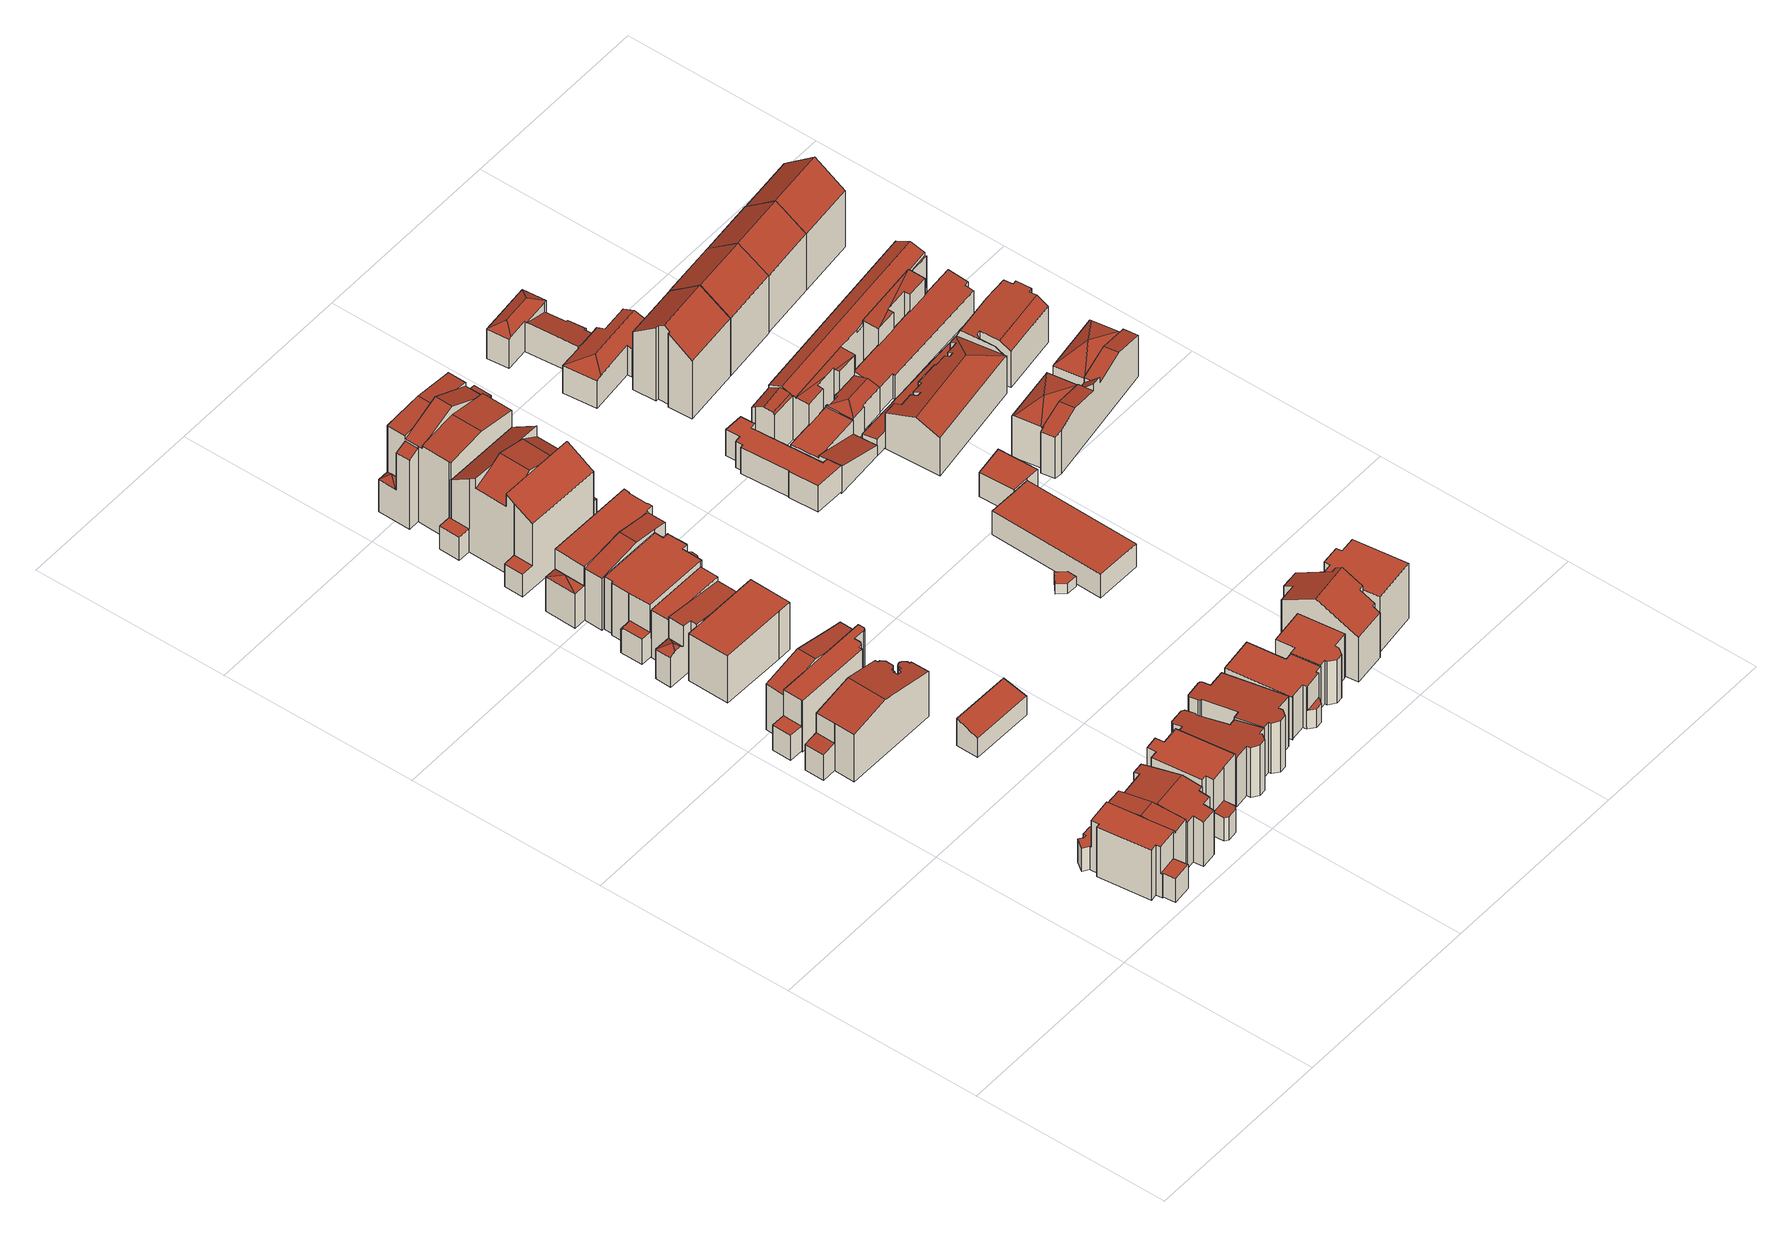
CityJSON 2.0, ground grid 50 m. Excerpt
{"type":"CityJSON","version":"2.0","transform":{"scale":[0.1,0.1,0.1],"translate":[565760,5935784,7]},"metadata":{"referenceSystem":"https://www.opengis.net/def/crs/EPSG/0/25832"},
"CityObjects":{
"building1":{"type":"Building","attributes":{"Gemeindeschluessel":"02000000","Geometrietyp2DReferenz":"3000","function":"31001_1100","roofType":"1000","measuredHeight":15.11,"storeysAboveGround":3},"geometry":[{"type":"MultiSurface","lod":"2","boundaries":[[[0,1,2,3,4,5,6,7,8,9,10]],[[11,12,13,14,15,16,17,18,19,20,21,22]],[[23,24,25,26,27,28]],[[11,29,30,31,32,33]],[[22,34,35,30,29]],[[36,10,9,37]],[[37,9,8,38]],[[38,8,7,39]],[[39,7,6,40]],[[40,6,5,41]],[[41,5,4,42]],[[42,4,3,43]],[[44,0,10,36]],[[45,16,15,46]],[[1,14,13,2]],[[33,12,11]],[[22,21,34]],[[27,20,19,28]],[[47,18,17,48]],[[48,17,16,45]],[[49,26,25,50]],[[50,25,24,51]],[[51,24,23,52]],[[53,32,31,54]],[[55,49,50,51,52,47,48,45,46,44,36,37,38,39,40,41,42,43,56,53,54,57]],[[11,22,29]],[[57,54,31,30,35]],[[47,52,23,28,19,18]],[[49,55,20,27,26]],[[55,57,35,34,21,20]],[[53,56,13,12,33,32]],[[44,46,15,14,1,0]],[[56,43,3,2,13]]],"semantics":{"surfaces":[{"type":"RoofSurface"},{"type":"WallSurface"},{"type":"GroundSurface"}],"values":[0,0,0,0,0,1,1,1,1,1,1,1,1,1,1,1,1,1,1,1,1,1,1,1,2,1,1,1,1,1,1,1,1]}}]},
"building2":{"type":"Building","attributes":{"Gemeindeschluessel":"02000000","Geometrietyp2DReferenz":"3000","function":"31001_1010","roofType":"3100","measuredHeight":15.19,"storeysAboveGround":3},"geometry":[{"type":"MultiSurface","lod":"2","boundaries":[[[58,59,60,61]],[[61,60,62,63]],[[64,65,66,67]],[[67,66,68,69]],[[69,68,70,71]],[[71,70,72,73]],[[73,72,74,75]],[[75,74,76,77]],[[78,79,80,81]],[[64,67,69,71,73,75,77,58,61,63,78,81,82]],[[83,59,58,77,76]],[[82,81,80,84,85]],[[65,64,82,85]],[[79,78,63,62]],[[83,76,74,72,70,68,66,65,85,84]],[[83,84,80,79,62,60,59]]],"semantics":{"surfaces":[{"type":"WallSurface"},{"type":"GroundSurface"},{"type":"RoofSurface"}],"values":[0,0,0,0,0,0,0,0,0,1,0,0,0,0,2,2]}}]},
"building3":{"type":"Building","attributes":{"Gemeindeschluessel":"02000000","Geometrietyp2DReferenz":"3000","function":"31001_1010","roofType":"3100","measuredHeight":16.23,"storeysAboveGround":3},"geometry":[{"type":"MultiSurface","lod":"2","boundaries":[[[86,87,88,89]],[[90,89,88,91]],[[86,92,93,87]],[[94,95,96,97]],[[97,96,98,99]],[[99,98,100,101]],[[101,100,102,103]],[[103,102,104,105]],[[105,104,106,107]],[[107,106,108,109]],[[109,108,110,111]],[[111,110,112,113]],[[113,112,114,115]],[[115,114,116,117]],[[118,119,120,121]],[[121,120,122,123]],[[123,122,124,125]],[[125,124,126,127]],[[127,126,128,129]],[[129,128,130,131]],[[131,130,132,133]],[[133,132,134,135]],[[135,134,136,137]],[[138,136,134,132,130,128,126,124,122,120,119,116,114,112,110,108,106,104,102,100,98,96,95,139,140]],[[141,138,140,142,143]],[[141,143,144,90,91,94,97,99,101,103,105,107,109,111,113,115,117,118,121,123,125,127,129,131,133,135,137]],[[94,91,88,87,93,139,95]],[[141,137,136,138]],[[118,117,116,119]],[[92,144,143,142]],[[90,144,92,86,89]],[[142,140,139,93,92]]],"semantics":{"surfaces":[{"type":"RoofSurface"},{"type":"WallSurface"},{"type":"GroundSurface"}],"values":[0,1,1,1,1,1,1,1,1,1,1,1,1,1,1,1,1,1,1,1,1,1,1,0,1,2,1,1,1,1,1,0]}}]},
"building4":{"type":"Building","attributes":{"Gemeindeschluessel":"02000000","Geometrietyp2DReferenz":"3000","function":"31001_1010","roofType":"3100","measuredHeight":15.87,"storeysAboveGround":3},"geometry":[{"type":"MultiSurface","lod":"2","boundaries":[[[145,146,147,148]],[[149,150,151,152,153]],[[154,148,147,155]],[[145,156,157,146]],[[150,158,151]],[[159,160,161,162]],[[162,161,163,164]],[[164,163,165,166]],[[166,165,167,168]],[[168,167,169,170]],[[170,169,156,171]],[[172,173,174,175]],[[175,174,176,177]],[[178,179,180,181]],[[172,175,177,159,162,164,166,168,170,171,154,155,182,183,178,181]],[[178,183,149,153,179]],[[172,181,180,184,185,173]],[[186,152,151]],[[160,159,177,176]],[[185,184,186]],[[183,182,158,150,149]],[[154,171,156,145,148]],[[182,155,147,146,157,158]],[[186,184,180,179,153,152]],[[185,186,151,158,157,156,169,167,165,163,161,160,176,174,173]]],"semantics":{"surfaces":[{"type":"RoofSurface"},{"type":"WallSurface"},{"type":"GroundSurface"}],"values":[0,0,1,1,1,1,1,1,1,1,1,1,1,1,2,1,1,1,1,1,1,1,1,0,0]}}]},
"building5":{"type":"Building","attributes":{"Gemeindeschluessel":"02000000","Geometrietyp2DReferenz":"3000","function":"31001_1120","roofType":"1000","measuredHeight":16.81,"storeysAboveGround":3},"geometry":[{"type":"MultiSurface","lod":"2","boundaries":[[[187,188,189,190,191,192]],[[193,194,195,196]],[[196,195,197,198]],[[191,199,200,192]],[[201,202,203,204]],[[204,203,194,193]],[[205,190,189,206]],[[206,189,188,207]],[[207,188,187,208]],[[209,210,211,212]],[[212,211,213,214]],[[214,213,215,216]],[[217,205,206,207,208,201,204,193,196,198,209,212,214,216]],[[201,208,187,192,200,202]],[[205,217,218,199,191,190]],[[218,217,216,215]],[[210,209,198,197]],[[210,197,195,194,203,202,200,199,218,215,213,211]]],"semantics":{"surfaces":[{"type":"RoofSurface"},{"type":"WallSurface"},{"type":"GroundSurface"}],"values":[0,1,1,1,1,1,1,1,1,1,1,1,2,1,1,1,1,0]}}]},
"building6":{"type":"Building","attributes":{"Gemeindeschluessel":"02000000","Geometrietyp2DReferenz":"3000","function":"31001_1120","roofType":"1000","measuredHeight":13.98,"storeysAboveGround":3},"geometry":[{"type":"MultiSurface","lod":"2","boundaries":[[[219,220,221,222,223]],[[224,225,226,227,228]],[[227,220,219,228]],[[224,223,222,225]],[[225,222,221,226]],[[226,221,220,227]],[[224,228,219,223]]],"semantics":{"surfaces":[{"type":"RoofSurface"},{"type":"GroundSurface"},{"type":"WallSurface"}],"values":[0,1,2,2,2,2,2]}}]},
"building7":{"type":"Building","attributes":{"Gemeindeschluessel":"02000000","Geometrietyp2DReferenz":"3000","function":"31001_1010","roofType":"1000","measuredHeight":14.99,"storeysAboveGround":3},"geometry":[{"type":"MultiSurface","lod":"2","boundaries":[[[229,230,231,232]],[[230,233,234,231]],[[235,230,229]],[[235,236,233,230]],[[237,238,239,240,241,242,243,244]],[[242,245,246,247,248]],[[249,250,251,252]],[[236,244,243,233]],[[248,243,242]],[[251,240,239,252]],[[253,238,237,254]],[[255,247,246,256]],[[241,245,242]],[[257,250,249,224]],[[254,237,244,236,235,229,232,258]],[[253,254,258,259,260,255,256,261,257,224]],[[260,259,234,233,243]],[[253,224,249,252,239,238]],[[257,261,240,251,250]],[[261,256,246,245,241,240]],[[255,260,243,248,247]],[[259,258,232,231,234]]],"semantics":{"surfaces":[{"type":"RoofSurface"},{"type":"WallSurface"},{"type":"GroundSurface"}],"values":[0,0,0,0,0,0,0,1,1,1,1,1,1,1,1,2,1,1,1,1,1,1]}}]},
"building8":{"type":"Building","attributes":{"Gemeindeschluessel":"02000000","Geometrietyp2DReferenz":"3000","function":"31001_1010","roofType":"2100","measuredHeight":7.96,"storeysAboveGround":2},"geometry":[{"type":"MultiSurface","lod":"2","boundaries":[[[262,263,264,265]],[[265,264,266,267]],[[267,266,268,269]],[[269,268,270,271]],[[263,262,271,270]],[[271,262,265,267,269]],[[263,270,268,266,264]]],"semantics":{"surfaces":[{"type":"WallSurface"},{"type":"GroundSurface"},{"type":"RoofSurface"}],"values":[0,0,0,0,0,1,2]}}]},
"building9":{"type":"Building","attributes":{"Gemeindeschluessel":"02000000","Geometrietyp2DReferenz":"3000","function":"31001_2010","roofType":"1000","measuredHeight":15.51,"storeysAboveGround":4},"geometry":[{"type":"MultiSurface","lod":"2","boundaries":[[[272,273,274,275]],[[276,277,278,279,280,281,282,283]],[[284,285,286,287]],[[287,274,273,284]],[[288,289,290,291]],[[291,290,292,293]],[[293,292,294,295]],[[282,296,297,283]],[[298,299,300,301]],[[301,300,302,303]],[[303,302,304,305]],[[305,304,306,307]],[[307,306,308,309]],[[310,281,280,311]],[[311,280,279,312]],[[312,279,278,313]],[[313,278,277,314]],[[314,277,276,315]],[[316,288,291,293,295,317,318,319,298,301,303,305,307,309,320,310,311,312,313,314,315]],[[294,292,290,289,321,297,296,308,306,304,302,300,299,322,323]],[[294,323,272,275,317,295]],[[316,315,276,283,297,321]],[[310,320,296,282,281]],[[308,296,320,309]],[[322,299,298,319]],[[319,318,286,285,322]],[[321,289,288,316]],[[323,322,285,284,273,272]],[[318,317,275,274,287,286]]],"semantics":{"surfaces":[{"type":"RoofSurface"},{"type":"WallSurface"},{"type":"GroundSurface"}],"values":[0,0,0,1,1,1,1,1,1,1,1,1,1,1,1,1,1,1,2,0,1,1,1,1,1,1,1,1,1]}}]},
"building10":{"type":"Building","attributes":{"Gemeindeschluessel":"02000000","Geometrietyp2DReferenz":"3000","function":"31001_1010","roofType":"1000","measuredHeight":14.98,"storeysAboveGround":3},"geometry":[{"type":"MultiSurface","lod":"2","boundaries":[[[324,325,326,327]],[[327,326,328,329]],[[330,331,332,333]],[[333,332,334,335]],[[335,334,336,337]],[[337,336,338,339]],[[339,338,340,341]],[[341,340,342,343]],[[343,342,344,345]],[[345,344,346,347]],[[347,346,348,349]],[[349,348,350,351]],[[351,350,352,353]],[[353,352,354,355]],[[355,354,356,357]],[[357,356,325,324]],[[358,359,360,361]],[[331,330,361,360]],[[359,358,329,328]],[[329,358,361,330,333,335,337,339,341,343,345,347,349,351,353,355,357,324,327]],[[359,328,326,325,356,354,352,350,348,346,344,342,340,338,336,334,332,331,360]]],"semantics":{"surfaces":[{"type":"WallSurface"},{"type":"GroundSurface"},{"type":"RoofSurface"}],"values":[0,0,0,0,0,0,0,0,0,0,0,0,0,0,0,0,0,0,0,1,2]}}]},
"building11":{"type":"Building","attributes":{"Gemeindeschluessel":"02000000","Geometrietyp2DReferenz":"3000","function":"31001_1120","roofType":"1000","measuredHeight":17.2,"storeysAboveGround":3},"geometry":[{"type":"MultiSurface","lod":"2","boundaries":[[[362,363,364,365]],[[363,366,364]],[[363,367,368,366]],[[362,367,363]],[[369,370,371,372,373]],[[374,375,376,377,378,379,380,381,382,383,384,385,386,371]],[[387,388,389,374,370,369]],[[362,384,383,367]],[[390,382,381,391]],[[391,381,380,392]],[[392,380,379,393]],[[393,379,378,394]],[[394,378,377,395]],[[395,377,376,396]],[[389,375,374]],[[371,386,372]],[[397,388,387,398]],[[397,398,399,400,401,402,390,391,392,393,394,395,396]],[[402,401,365,364,366,368]],[[401,400,385,384,362,365]],[[390,402,368,367,383,382]],[[399,398,387,369,373]],[[397,396,376,375,389,388]],[[374,371,370]],[[400,399,373,372,386,385]]],"semantics":{"surfaces":[{"type":"RoofSurface"},{"type":"WallSurface"},{"type":"GroundSurface"}],"values":[0,0,0,0,0,0,0,1,1,1,1,1,1,1,1,1,1,2,1,1,1,1,1,1,1]}}]},
"building12":{"type":"Building","attributes":{"Gemeindeschluessel":"02000000","Geometrietyp2DReferenz":"3000","function":"31001_1010","roofType":"2100","measuredHeight":24.37,"storeysAboveGround":4},"geometry":[{"type":"MultiSurface","lod":"2","boundaries":[[[403,404,405,406]],[[407,408,409,410]],[[411,412,413,414,415,416,417,418,419,420,421]],[[412,422,423,424,425,426]],[[427,428,429,430,431,432,433,434,435,424]],[[411,436,437,427,423,422]],[[438,439,437,436]],[[440,441,442,443]],[[444,445,446]],[[447,448,445]],[[444,449,447,445]],[[450,406,405,451]],[[452,410,409,453]],[[403,415,414,404]],[[426,413,412]],[[442,419,418,443]],[[454,417,416,455]],[[407,434,433,408]],[[456,433,432,457]],[[457,432,431,458]],[[458,431,430,459]],[[424,435,425]],[[460,441,440,461]],[[462,449,444,463]],[[464,465,460,461,454,455,450,451,466,467,452,453,456,457,458,459,462,463]],[[467,466,414,413,426,425,435,434]],[[465,464,429,428,439,438,421,420]],[[462,459,430,448,447,449]],[[464,463,444,446,429]],[[428,427,437,439]],[[430,429,446,445,448]],[[412,411,422]],[[427,424,423]],[[454,461,440,443,418,417]],[[460,465,420,419,442,441]],[[411,421,438,436]],[[452,467,434,407,410]],[[456,453,409,408,433]],[[450,455,416,415,403,406]],[[466,451,405,404,414]]],"semantics":{"surfaces":[{"type":"RoofSurface"},{"type":"WallSurface"},{"type":"GroundSurface"}],"values":[0,0,0,0,0,0,0,0,0,0,0,1,1,1,1,1,1,1,1,1,1,1,1,1,2,1,1,1,1,1,1,1,1,1,1,1,1,1,1,1]}}]},
"building13":{"type":"Building","attributes":{"Gemeindeschluessel":"02000000","Geometrietyp2DReferenz":"3000","function":"31001_1010","roofType":"1000","measuredHeight":15.03,"storeysAboveGround":3},"geometry":[{"type":"MultiSurface","lod":"2","boundaries":[[[468,469,470,471]],[[471,470,472,473]],[[473,472,474,475]],[[475,474,476,477]],[[477,476,478,479]],[[479,478,480,481]],[[481,480,482,483]],[[483,482,484,485]],[[485,484,486,487]],[[487,486,488,489]],[[489,488,490,491]],[[491,490,492,493]],[[493,492,494,495]],[[495,494,496,497]],[[497,496,498,499]],[[499,498,500,501]],[[501,500,502,503]],[[504,505,506,507]],[[507,506,508,509]],[[509,508,510,511]],[[469,468,511,510]],[[505,504,503,502]],[[503,504,507,509,511,468,471,473,475,477,479,481,483,485,487,489,491,493,495,497,499,501]],[[505,502,500,498,496,494,492,490,488,486,484,482,480,478,476,474,472,470,469,510,508,506]]],"semantics":{"surfaces":[{"type":"WallSurface"},{"type":"GroundSurface"},{"type":"RoofSurface"}],"values":[0,0,0,0,0,0,0,0,0,0,0,0,0,0,0,0,0,0,0,0,0,0,1,2]}}]},
"building14":{"type":"Building","attributes":{"Gemeindeschluessel":"02000000","Geometrietyp2DReferenz":"3000","function":"31001_1010","roofType":"3100","measuredHeight":27.04,"storeysAboveGround":4},"geometry":[{"type":"MultiSurface","lod":"2","boundaries":[[[512,513,514,515]],[[516,517,518,519]],[[517,520,518]],[[517,521,520]],[[516,521,517]],[[522,523,524,525,526,527]],[[528,524,529,530,531,532,533]],[[534,535,531,536,537]],[[538,539,540,523,522]],[[540,541,542,543,544,545,530,529]],[[537,536,545,546,547,548]],[[549,550,551,552,553]],[[554,550,549]],[[554,555,551,550]],[[519,514,513,516]],[[556,527,526,557]],[[528,525,524]],[[531,535,532]],[[540,539,541]],[[552,543,542,553]],[[558,548,547,559]],[[544,546,545]],[[560,555,554,561]],[[561,554,549,553,542,562]],[[563,520,521,534,537,548,558]],[[564,556,557,565,566,563,558,559,567,560,561,562]],[[563,566,515,514,519,518,520]],[[560,567,543,552,551,555]],[[567,559,547,546,544,543]],[[564,562,542,541,539,538]],[[523,540,529,524]],[[530,545,536,531]],[[513,512,533,532,535,534,521,516]],[[556,564,538,522,527]],[[565,557,526,525,528,533]],[[566,565,533,512,515]]],"semantics":{"surfaces":[{"type":"RoofSurface"},{"type":"WallSurface"},{"type":"GroundSurface"}],"values":[0,0,0,0,0,0,0,0,0,0,0,0,0,0,1,1,1,1,1,1,1,1,1,1,1,2,1,1,1,1,1,1,1,1,1,1]}}]},
"building15":{"type":"Building","attributes":{"Gemeindeschluessel":"02000000","Geometrietyp2DReferenz":"3000","function":"31001_1010","roofType":"1000","measuredHeight":12.51,"storeysAboveGround":3},"geometry":[{"type":"MultiSurface","lod":"2","boundaries":[[[568,569,570,571]],[[572,573,574,575]],[[575,574,576,577]],[[577,576,578,579]],[[580,581,582,583]],[[570,582,584,571]],[[585,586,587,588]],[[589,590,591,592]],[[593,569,568,594]],[[591,590,587,586,584,582,581,595,578,576,574,573]],[[580,583,593,594,585,588,589,592,572,575,577,579,596]],[[572,592,591,573]],[[589,588,587,590]],[[585,594,568,571,584,586]],[[593,583,582,570,569]],[[580,596,595,581]],[[596,579,578,595]]],"semantics":{"surfaces":[{"type":"RoofSurface"},{"type":"WallSurface"},{"type":"GroundSurface"}],"values":[0,1,1,1,1,1,1,1,1,0,2,1,1,1,1,1,1]}}]},
"building16":{"type":"Building","attributes":{"Gemeindeschluessel":"02000000","Geometrietyp2DReferenz":"3000","function":"31001_1010","roofType":"1000","measuredHeight":12.78,"storeysAboveGround":3},"geometry":[{"type":"MultiSurface","lod":"2","boundaries":[[[597,598,599,600,601,602,603,604,605,606,607,608,609]],[[610,611,612,613,614,615,616,617,618,619,620,621,622]],[[610,609,608,611]],[[611,608,607,612]],[[612,607,606,613]],[[613,606,605,614]],[[614,605,604,615]],[[615,604,603,616]],[[616,603,602,617]],[[617,602,601,618]],[[618,601,600,619]],[[619,600,599,620]],[[620,599,598,621]],[[621,598,597,622]],[[622,597,609,610]]],"semantics":{"surfaces":[{"type":"RoofSurface"},{"type":"GroundSurface"},{"type":"WallSurface"}],"values":[0,1,2,2,2,2,2,2,2,2,2,2,2,2,2]}}]},
"building17":{"type":"Building","attributes":{"Gemeindeschluessel":"02000000","Geometrietyp2DReferenz":"3000","function":"31001_1010","roofType":"1000","measuredHeight":3,"storeysAboveGround":1},"geometry":[{"type":"MultiSurface","lod":"2","boundaries":[[[623,624,625,626,627]],[[628,629,630,631,632]],[[632,631,624,623]],[[631,630,625,624]],[[630,629,626,625]],[[629,628,627,626]],[[628,632,623,627]]],"semantics":{"surfaces":[{"type":"GroundSurface"},{"type":"RoofSurface"},{"type":"WallSurface"}],"values":[0,1,2,2,2,2,2]}}]},
"building18":{"type":"Building","attributes":{"Gemeindeschluessel":"02000000","Geometrietyp2DReferenz":"3000","function":"31001_1010","roofType":"3100","measuredHeight":19.04,"storeysAboveGround":3},"geometry":[{"type":"MultiSurface","lod":"2","boundaries":[[[633,634,635,636,637,638,639,640]],[[641,642,643,644,645,646,634,633]],[[647,640,639,648]],[[648,639,638,649]],[[649,638,637,650]],[[650,637,636,651]],[[651,636,635,652]],[[653,646,645,654]],[[654,645,644,655]],[[655,644,643,656]],[[656,643,642,657]],[[657,642,641,658]],[[658,641,633,640,647]],[[652,635,634,646,653]],[[652,653,654,655,656,657,658,647,648,649,650,651]]],"semantics":{"surfaces":[{"type":"RoofSurface"},{"type":"WallSurface"},{"type":"GroundSurface"}],"values":[0,0,1,1,1,1,1,1,1,1,1,1,1,1,2]}}]},
"building19":{"type":"Building","attributes":{"Gemeindeschluessel":"02000000","Geometrietyp2DReferenz":"3000","function":"31001_1010","roofType":"1000","measuredHeight":7.71,"storeysAboveGround":2},"geometry":[{"type":"MultiSurface","lod":"2","boundaries":[[[659,660,661,662]],[[662,661,663,664]],[[664,663,665,666]],[[667,668,669,670]],[[670,669,671,672]],[[672,671,673,674]],[[674,673,675,676]],[[676,675,677,678]],[[678,677,679,680]],[[680,679,681,682]],[[682,681,683,684]],[[684,683,685,686]],[[687,688,668,667]],[[686,685,660,659]],[[688,687,666,665]],[[666,687,667,670,672,674,676,678,680,682,684,686,659,662,664]],[[688,665,663,661,660,685,683,681,679,677,675,673,671,669,668]]],"semantics":{"surfaces":[{"type":"WallSurface"},{"type":"GroundSurface"},{"type":"RoofSurface"}],"values":[0,0,0,0,0,0,0,0,0,0,0,0,0,0,0,1,2]}}]},
"building20":{"type":"Building","attributes":{"Gemeindeschluessel":"02000000","Geometrietyp2DReferenz":"3000","function":"31001_2010","roofType":"1000","measuredHeight":6.91,"storeysAboveGround":2},"geometry":[{"type":"MultiSurface","lod":"2","boundaries":[[[689,690,691,692,693]],[[694,695,696,697,698]],[[694,693,692,695]],[[695,692,691,696]],[[696,691,690,697]],[[697,690,689,698]],[[698,689,693,694]]],"semantics":{"surfaces":[{"type":"RoofSurface"},{"type":"GroundSurface"},{"type":"WallSurface"}],"values":[0,1,2,2,2,2,2]}}]},
"building21":{"type":"Building","attributes":{"Gemeindeschluessel":"02000000","Geometrietyp2DReferenz":"3000","function":"31001_1010","roofType":"1000","measuredHeight":16.32,"storeysAboveGround":5},"geometry":[{"type":"MultiSurface","lod":"2","boundaries":[[[699,700,701,702,703,704,705,706]],[[707,708,709,710,711,712,713,714]],[[709,704,703,710]],[[710,703,702,711]],[[711,702,701,712]],[[712,701,700,713]],[[713,700,699,714]],[[707,706,705,708]],[[708,705,704,709]],[[707,714,699,706]]],"semantics":{"surfaces":[{"type":"RoofSurface"},{"type":"GroundSurface"},{"type":"WallSurface"}],"values":[0,1,2,2,2,2,2,2,2,2]}}]},
"building22":{"type":"Building","attributes":{"Gemeindeschluessel":"02000000","Geometrietyp2DReferenz":"3000","function":"31001_1010","roofType":"1000","measuredHeight":7.13,"storeysAboveGround":2},"geometry":[{"type":"MultiSurface","lod":"2","boundaries":[[[715,716,717,718]],[[719,720,716,715]],[[721,722,723,724]],[[724,723,720,719]],[[722,721,718,717]],[[718,721,724,719,715]],[[722,717,716,720,723]]],"semantics":{"surfaces":[{"type":"WallSurface"},{"type":"GroundSurface"},{"type":"RoofSurface"}],"values":[0,0,0,0,0,1,2]}}]},
"building23":{"type":"Building","attributes":{"Gemeindeschluessel":"02000000","Geometrietyp2DReferenz":"3000","function":"31001_1010","roofType":"1000","measuredHeight":8.74,"storeysAboveGround":2},"geometry":[{"type":"MultiSurface","lod":"2","boundaries":[[[725,726,727,728,729]],[[730,731,732,733,734,735,736]],[[735,737,736]],[[738,739,740,741,732,731]],[[732,741,742,743,744,745,733]],[[746,728,727]],[[726,747,727]],[[728,730,736,729]],[[748,740,739,749]],[[749,739,738,750]],[[751,745,744,752]],[[752,744,743,753]],[[753,743,742,754]],[[755,725,729,736,737,756]],[[757,758,759,755,756,760,751,752,753,754,748,749,750]],[[757,750,738,731,730,728]],[[761,758,757,728,746]],[[747,726,725,755,759,762]],[[748,754,742,741,740]],[[751,760,734,733,745]],[[760,756,737,735,734]],[[762,759,758,761]],[[762,761,746,727,747]]],"semantics":{"surfaces":[{"type":"RoofSurface"},{"type":"WallSurface"},{"type":"GroundSurface"}],"values":[0,0,0,0,0,1,1,1,1,1,1,1,1,1,2,1,1,1,1,1,1,1,0]}}]},
"building24":{"type":"Building","attributes":{"Gemeindeschluessel":"02000000","Geometrietyp2DReferenz":"3000","function":"31001_2010","roofType":"3100","measuredHeight":10.35,"storeysAboveGround":2},"geometry":[{"type":"MultiSurface","lod":"2","boundaries":[[[763,764,765,766]],[[767,768,769,770]],[[771,772,773,774,775,776,777,778,779,780]],[[781,782,783]],[[784,763,766,785]],[[786,767,770,787]],[[788,781,789,790]],[[778,791,779]],[[792,780,779]],[[793,777,776,794]],[[794,776,775,795]],[[795,775,774,796]],[[772,771,797]],[[772,798,773]],[[799,800,801,802]],[[803,804,805,806]],[[806,805,807,808]],[[799,802,786,787,809,810,784,785,811,788,790,793,794,795,796,812,813,803,806,808]],[[814,815,816,798,772,797,817,770,769]],[[801,800,807,805,804,814,769,768]],[[782,811,785,766]],[[764,763,784,810,818]],[[801,768,767,786,802]],[[810,809,817,797,771,780,792,818]],[[803,813,815,814,804]],[[807,800,799,808]],[[816,815,813,812]],[[812,796,774,773,798,816]],[[793,790,789,791,778,777]],[[788,811,782,781]],[[770,817,809,787]],[[765,764,818,792,779,791,789,781,783]],[[765,783,782,766]]],"semantics":{"surfaces":[{"type":"RoofSurface"},{"type":"WallSurface"},{"type":"GroundSurface"}],"values":[0,0,0,0,1,1,1,1,1,1,1,1,1,1,1,1,1,2,0,0,1,1,1,1,1,1,1,1,1,1,1,0,0]}}]},
"building25":{"type":"Building","attributes":{"Gemeindeschluessel":"02000000","Geometrietyp2DReferenz":"3000","function":"31001_1010","roofType":"3100","measuredHeight":22.8,"storeysAboveGround":4},"geometry":[{"type":"MultiSurface","lod":"2","boundaries":[[[819,820,821,822,823,824]],[[825,824,823,826]],[[827,820,819,828]],[[828,819,824,825]],[[829,830,831,832]],[[833,834,830,829]],[[833,829,832,827,828,825,826,835]],[[836,835,826,823,822]],[[834,833,835,836]],[[827,832,831,821,820]],[[834,836,822,821,831,830]]],"semantics":{"surfaces":[{"type":"RoofSurface"},{"type":"WallSurface"},{"type":"GroundSurface"}],"values":[0,1,1,1,1,1,2,1,1,1,0]}}]},
"building26":{"type":"Building","attributes":{"Gemeindeschluessel":"02000000","Geometrietyp2DReferenz":"3000","function":"31001_1120","roofType":"3100","measuredHeight":22.73,"storeysAboveGround":4},"geometry":[{"type":"MultiSurface","lod":"2","boundaries":[[[837,838,839,840]],[[841,842,838,837]],[[826,840,839,843]],[[844,842,841,835]],[[835,841,837,840,826]],[[843,839,838,842,844]],[[843,844,835,826]]],"semantics":{"surfaces":[{"type":"RoofSurface"},{"type":"WallSurface"},{"type":"GroundSurface"}],"values":[0,0,1,1,1,1,2]}}]},
"building27":{"type":"Building","attributes":{"Gemeindeschluessel":"02000000","Geometrietyp2DReferenz":"3000","function":"31001_1100","roofType":"3100","measuredHeight":14.26,"storeysAboveGround":3},"geometry":[{"type":"MultiSurface","lod":"2","boundaries":[[[845,846,847,848,849]],[[847,846,850,851,852]],[[853,854,855,851,850]],[[856,857,858,859,860,861,862,863]],[[864,865,866,857,856]],[[867,868,860,859]],[[869,870,871,872,873,874,875,876,877]],[[878,873,872]],[[879,880,881,882,883,876,875]],[[884,885,886]],[[887,888,889,890]],[[891,845,849,892]],[[854,893,855]],[[894,863,862,895]],[[896,866,865,897]],[[897,865,864,898]],[[899,868,867,900]],[[885,901,902,886]],[[901,877,876,903]],[[904,871,870,905]],[[884,869,877,901,885]],[[890,903,876,883,887]],[[906,882,881,907]],[[907,881,880,908]],[[908,880,879,909]],[[889,910,903,890]],[[911,912,913,914]],[[855,893,915,894,895,916,902,901,903,910,912,911,852]],[[905,870,869,884,886,902,916,917]],[[892,849,848,914,913,918]],[[906,907,908,909,919,920,904,905,917,921,899,900,922,896,897,898,923,924,891,892,918,925]],[[891,924,853,850,846,845]],[[911,914,848,847,852]],[[923,898,864,856,863,894,915]],[[925,918,913,912,910,889,888]],[[906,925,888,887,883,882]],[[904,920,878,872,871]],[[920,919,874,873,878]],[[919,909,879,875,874]],[[896,922,858,857,866]],[[922,900,867,859,858]],[[899,921,861,860,868]],[[921,917,916,895,862,861]],[[924,923,915,893,854,853]],[[855,852,851]]],"semantics":{"surfaces":[{"type":"RoofSurface"},{"type":"WallSurface"},{"type":"GroundSurface"}],"values":[0,0,0,0,0,0,0,0,0,0,0,1,1,1,1,1,1,1,1,1,1,1,1,1,1,1,0,0,1,1,2,1,1,1,1,1,1,1,1,1,1,1,1,1,1]}}]},
"building28":{"type":"Building","attributes":{"Gemeindeschluessel":"02000000","Geometrietyp2DReferenz":"3000","function":"51009_1610","roofType":"1000","measuredHeight":4.9},"geometry":[{"type":"MultiSurface","lod":"2","boundaries":[[[758,926,927,928]],[[758,929,930,926]],[[929,931,932,930]],[[927,932,931,928]],[[758,928,931,929]],[[926,930,932,927]]],"semantics":{"surfaces":[{"type":"WallSurface"},{"type":"GroundSurface"},{"type":"RoofSurface"}],"values":[0,0,0,0,1,2]}}]},
"building29":{"type":"Building","attributes":{"Gemeindeschluessel":"02000000","Geometrietyp2DReferenz":"3000","function":"31001_1010","roofType":"3100","measuredHeight":13.89,"storeysAboveGround":3},"geometry":[{"type":"MultiSurface","lod":"2","boundaries":[[[933,934,935,936,937,938]],[[939,940,941]],[[942,943,944,945,946,947,948,949,950,951,952,940,939]],[[938,953,942]],[[954,955,947,946]],[[956,957,958,959]],[[959,958,960,961]],[[961,960,962,963]],[[963,962,964,965]],[[966,967,968,969]],[[969,968,970,971]],[[971,970,972,973]],[[974,975,976,977]],[[977,976,978,979]],[[979,978,980,981]],[[981,980,982,983]],[[983,982,984,985]],[[938,937,953]],[[986,952,951,987]],[[987,951,950,988]],[[988,950,949,989]],[[989,949,948,990]],[[991,945,944,992]],[[992,944,943,993]],[[994,955,954,995]],[[996,997,998,999]],[[985,984,934,933,941,940,952,986]],[[1000,953,937,936,1001,1002]],[[994,995,991,992,993,1000,1002,996,999,956,959,961,963,965,966,969,971,973,974,977,979,981,983,985,986,987,988,989,990]],[[1003,935,934,984,982,980,978,976,975,972,970,968,967,964,962,960,958,957,998,997]],[[935,1003,1001,936]],[[1003,997,996,1002,1001]],[[933,938,942,939,941]],[[1000,993,943,942,953]],[[991,995,954,946,945]],[[994,990,948,947,955]],[[972,975,974,973]],[[964,967,966,965]],[[998,957,956,999]]],"semantics":{"surfaces":[{"type":"RoofSurface"},{"type":"WallSurface"},{"type":"GroundSurface"}],"values":[0,0,0,0,0,1,1,1,1,1,1,1,1,1,1,1,1,1,1,1,1,1,1,1,1,1,1,1,2,0,0,1,1,1,1,1,1,1,1]}}]},
"building30":{"type":"Building","attributes":{"Gemeindeschluessel":"02000000","Geometrietyp2DReferenz":"3000","function":"31001_1010","roofType":"3500","measuredHeight":14.24,"storeysAboveGround":3},"geometry":[{"type":"MultiSurface","lod":"2","boundaries":[[[1004,1005,1006,1007,1008,1009,1010]],[[1011,1012,1013,1014]],[[1015,1012,1011]],[[1016,1012,1015,1017]],[[1016,1018,1013,1012]],[[1006,1019,1020,1021,1022,1023,1007]],[[1020,1024,1025,1026,1027,1028]],[[1029,1030,1031,1032]],[[1030,1033,1034,1031]],[[1026,1035,1036,1037,1038,1039]],[[1040,1041,1030,1029,1042]],[[1041,1033,1030]],[[1036,1043,1044,1045,1037]],[[1046,1010,1009,1047]],[[1048,1005,1004,1049]],[[1049,1004,1010,1046]],[[1028,1021,1020]],[[1026,1025,1035]],[[1019,1024,1020]],[[1026,1039,1027]],[[1050,1045,1044,1051]],[[1051,1044,1043,1052]],[[1047,1009,1008,1017,1015,1011,1014,1053]],[[1054,1034,1033,1041,1040,1045,1050]],[[1052,1043,1036,1035,1025,1024,1019,1006,1005,1048]],[[1055,1056,1057,1058,1054,1050,1051,1052,1048,1049,1046,1047,1053]],[[1056,1055,1018,1016,1023,1022]],[[1057,1056,1022,1021,1028,1027,1039,1038]],[[1058,1057,1038,1042,1029,1032]],[[1040,1042,1038,1037,1045]],[[1054,1058,1032,1031,1034]],[[1055,1053,1014,1013,1018]],[[1016,1017,1008,1007,1023]]],"semantics":{"surfaces":[{"type":"RoofSurface"},{"type":"WallSurface"},{"type":"GroundSurface"}],"values":[0,0,0,0,0,0,0,0,0,0,0,0,0,1,1,1,1,1,1,1,1,1,1,1,1,2,1,1,1,1,1,1,1]}}]},
"building31":{"type":"Building","attributes":{"Gemeindeschluessel":"02000000","Geometrietyp2DReferenz":"3000","function":"31001_1130","roofType":"2100","measuredHeight":8.47,"storeysAboveGround":2},"geometry":[{"type":"MultiSurface","lod":"2","boundaries":[[[1059,1060,1061,1062,1063,1064,1065,1066,1067]],[[1068,1069,1070,1071,1072,1073,1074,1075,1076]],[[1075,1060,1059,1076]],[[1068,1067,1066,1069]],[[1069,1066,1065,1070]],[[1070,1065,1064,1071]],[[1071,1064,1063,1072]],[[1072,1063,1062,1073]],[[1073,1062,1061,1074]],[[1074,1061,1060,1075]],[[1068,1076,1059,1067]]],"semantics":{"surfaces":[{"type":"RoofSurface"},{"type":"GroundSurface"},{"type":"WallSurface"}],"values":[0,1,2,2,2,2,2,2,2,2,2]}}]},
"building32":{"type":"Building","attributes":{"Gemeindeschluessel":"02000000","Geometrietyp2DReferenz":"3000","function":"31001_1010","roofType":"3100","measuredHeight":22.58,"storeysAboveGround":4},"geometry":[{"type":"MultiSurface","lod":"2","boundaries":[[[1077,1078,1079,1080]],[[1081,1082,1078,1077]],[[1083,1080,1079,1084]],[[1085,1082,1081,1086]],[[1086,1081,1077,1080,1083]],[[1084,1079,1078,1082,1085]],[[1084,1085,1086,1083]]],"semantics":{"surfaces":[{"type":"RoofSurface"},{"type":"WallSurface"},{"type":"GroundSurface"}],"values":[0,0,1,1,1,1,2]}}]},
"building33":{"type":"Building","attributes":{"Gemeindeschluessel":"02000000","Geometrietyp2DReferenz":"3000","function":"31001_1010","roofType":"3100","measuredHeight":22.66,"storeysAboveGround":4},"geometry":[{"type":"MultiSurface","lod":"2","boundaries":[[[1087,1088,1089,1090]],[[1091,1092,1088,1087]],[[1084,1090,1089,1093]],[[1094,1092,1091,1085]],[[1085,1091,1087,1090,1084]],[[1093,1089,1088,1092,1094]],[[1093,1094,1085,1084]]],"semantics":{"surfaces":[{"type":"RoofSurface"},{"type":"WallSurface"},{"type":"GroundSurface"}],"values":[0,0,1,1,1,1,2]}}]}
},
"vertices":[
[151,211,94],[152,207,94],[214,215,94],[211,241,94],[198,240,94],[197,247,94],[172,244,94],[173,237,94],[165,236,94],[153,244,94],[137,220,94],[222,155,174],[215,215,174],[214,215,174],[152,207,174],[154,187,174],[144,186,174],[160,53,174],[178,56,174],[180,44,174],[230,50,174],[235,51,174],[227,111,174],[180,39,96],[182,40,96],[186,9,96],[235,15,96],[230,50,96],[180,44,96],[225,133,177],[271,138,177],[262,211,168],[261,220,167],[215,215,167],[235,51,167],[281,57,167],[137,220,26],[153,244,26],[165,236,26],[173,237,26],[172,244,26],[197,247,26],[198,240,26],[211,241,26],[151,211,26],[144,186,26],[154,187,26],[178,56,26],[160,53,26],[235,15,26],[186,9,26],[182,40,26],[180,39,26],[261,220,26],[262,211,26],[230,50,26],[214,215,26],[281,57,26],
[262,211,25],[262,211,160],[333,220,160],[333,220,25],[331,235,157],[331,235,25],[365,88,25],[365,88,167],[368,62,162],[368,62,25],[344,59,162],[344,59,25],[347,34,157],[347,34,25],[306,29,157],[306,29,25],[303,55,162],[303,55,25],[281,52,162],[281,52,25],[360,238,25],[360,238,157],[363,214,162],[363,214,25],[378,90,25],[272,126,177],[372,138,177],[378,90,167],
[44,804,115],[45,854,115],[8,854,110],[7,804,110],[7,804,34],[8,854,34],[44,804,174],[45,854,174],[240,851,34],[240,851,177],[240,843,177],[240,843,34],[246,843,176],[246,843,34],[254,834,174],[254,834,34],[254,814,174],[254,814,34],[245,807,176],[245,807,34],[240,807,177],[240,807,34],[240,799,177],[240,799,34],[236,799,178],[236,799,34],[236,788,178],[236,788,34],[248,788,176],[248,788,34],[248,795,176],[248,795,34],[257,795,34],[257,795,174],[258,801,174],[258,801,34],[261,807,173],[261,807,34],[266,810,172],[266,810,34],[272,811,171],[272,811,34],[278,810,169],[278,810,34],[283,806,168],[283,806,34],[286,801,168],[286,801,34],[286,795,168],[286,795,34],[291,795,166],[291,795,34],[291,748,167],[150,852,197],[148,750,197],[291,748,34],[43,752,174],[43,752,34],[44,804,34],
[44,892,111],[45,941,111],[10,942,111],[9,893,111],[48,990,172],[46,941,172],[117,940,188],[151,939,196],[152,988,196],[9,893,37],[10,942,37],[44,892,188],[45,941,188],[46,941,188],[255,917,37],[255,917,188],[255,901,188],[255,901,37],[248,894,188],[248,894,37],[241,894,188],[241,894,37],[241,885,188],[241,885,37],[44,889,188],[44,889,37],[44,892,37],[293,923,37],[293,923,188],[290,918,188],[290,918,37],[285,916,188],[285,916,37],[257,986,37],[257,986,172],[294,986,164],[294,986,37],[46,941,37],[48,990,37],[293,937,164],[293,937,188],[185,939,188],
[396,45,89],[404,39,88],[431,42,88],[437,50,89],[433,76,92],[393,71,92],[363,214,20],[363,214,188],[383,216,188],[383,216,20],[381,239,188],[381,239,20],[433,76,188],[393,71,188],[391,91,20],[391,91,188],[378,90,188],[378,90,20],[437,50,20],[431,42,20],[404,39,20],[396,45,20],[414,243,20],[414,243,188],[417,221,188],[417,221,20],[462,226,188],[462,226,20],[480,82,188],[480,82,20],[433,77,20],[433,77,188],
[57,1202,183],[55,1097,183],[224,1093,183],[259,1093,183],[261,1198,183],[261,1198,43],[259,1093,43],[224,1093,43],[55,1097,43],[57,1202,43],
[30,1218,141],[39,1231,150],[18,1260,130],[18,1219,130],[61,1259,130],[19,1260,130],[48,1218,141],[60,1218,130],[82,1217,190],[82,1201,190],[223,1199,172],[224,1254,172],[224,1257,172],[130,1258,184],[61,1259,193],[60,1218,193],[224,1257,184],[225,1303,184],[62,1306,184],[61,1259,184],[261,1198,113],[262,1253,113],[224,1254,113],[223,1199,113],[82,1201,43],[82,1217,43],[62,1306,43],[225,1303,43],[262,1253,43],[18,1219,43],[19,1260,43],[61,1259,43],[224,1254,43],
[257,647,38],[257,647,118],[259,647,118],[259,647,38],[411,644,118],[411,644,38],[418,588,94],[418,588,38],[257,591,94],[257,591,38],
[58,1306,120],[59,1360,120],[32,1360,120],[31,1306,120],[292,1356,116],[292,1361,116],[300,1371,116],[301,1387,116],[293,1398,116],[293,1403,116],[246,1404,116],[246,1357,116],[59,1360,116],[59,1363,116],[32,1363,116],[32,1360,116],[245,1354,46],[245,1354,201],[230,1354,201],[230,1354,46],[229,1303,201],[229,1303,46],[225,1303,201],[225,1303,46],[246,1404,201],[246,1357,201],[60,1410,46],[60,1410,201],[64,1410,201],[64,1410,46],[65,1433,201],[65,1433,46],[232,1430,201],[232,1430,46],[231,1407,201],[231,1407,46],[246,1407,201],[246,1407,46],[293,1403,46],[293,1398,46],[301,1387,46],[300,1371,46],[292,1361,46],[292,1356,46],[245,1357,46],[31,1306,46],[32,1363,46],[59,1363,46],[246,1404,46],[245,1357,201],[59,1363,201],[58,1306,201],
[468,243,21],[468,243,139],[513,249,139],[513,249,21],[511,272,135],[511,272,21],[558,278,21],[558,278,135],[561,252,139],[561,252,21],[558,247,140],[558,247,21],[568,165,155],[568,165,21],[585,167,155],[585,167,21],[594,95,167],[594,95,21],[576,93,167],[576,93,21],[577,87,168],[577,87,21],[564,70,171],[564,70,21],[547,68,171],[547,68,21],[530,81,168],[530,81,21],[529,91,167],[529,91,21],[489,86,167],[489,86,21],[487,86,167],[487,86,21],[516,279,21],[516,279,134],[552,283,134],[552,283,21],
[58,1481,148],[44,1521,168],[28,1482,148],[28,1481,148],[30,1560,148],[60,1560,148],[30,1561,148],[172,1431,219],[173,1478,219],[96,1480,207],[59,1480,201],[58,1433,201],[250,1477,207],[267,1476,207],[267,1479,207],[286,1479,207],[286,1491,207],[284,1491,207],[285,1542,207],[287,1542,207],[288,1556,207],[60,1560,207],[58,1481,207],[59,1481,207],[59,1480,207],[232,1430,210],[266,1429,204],[267,1476,204],[288,1556,47],[287,1542,47],[285,1542,47],[284,1491,47],[286,1491,47],[286,1479,47],[267,1479,47],[266,1429,47],[232,1430,47],[58,1433,47],[59,1481,47],[28,1481,47],[30,1561,47],
[57,1617,124],[58,1667,124],[26,1667,124],[25,1618,124],[60,1789,124],[61,1842,124],[29,1843,124],[28,1790,124],[172,1687,292],[123,1688,292],[58,1689,292],[58,1667,278],[57,1617,249],[257,1613,249],[257,1634,261],[258,1634,261],[259,1685,291],[258,1685,291],[258,1685,292],[137,1688,300],[139,1769,300],[114,1769,285],[60,1771,255],[58,1689,255],[201,1768,285],[260,1766,285],[260,1767,285],[261,1821,247],[261,1833,239],[61,1837,239],[61,1842,235],[60,1789,272],[60,1771,285],[211,1686,283],[213,1767,283],[258,1685,255],[260,1766,255],[294,1634,124],[295,1684,124],[259,1685,124],[258,1634,124],[296,1766,120],[261,1802,130],[260,1767,120],[280,1820,125],[261,1821,125],[297,1820,120],[25,1618,56],[26,1667,56],[28,1790,56],[29,1843,56],[257,1634,56],[257,1613,56],[61,1842,56],[61,1837,56],[261,1833,56],[261,1821,56],[295,1684,56],[294,1634,56],[297,1820,56],[296,1766,56],[260,1767,56],[258,1685,56],[58,1667,56],[60,1789,56],
[634,291,20],[634,291,150],[636,270,152],[636,270,20],[679,275,152],[679,275,20],[699,112,168],[699,112,20],[697,111,168],[697,111,20],[658,107,168],[658,107,20],[659,97,169],[659,97,20],[646,80,171],[646,80,20],[629,78,171],[629,78,20],[612,91,169],[612,91,20],[611,97,168],[611,97,20],[594,95,168],[594,95,20],[585,167,161],[585,167,20],[602,170,161],[602,170,20],[591,259,152],[591,259,20],[587,260,152],[587,260,20],[585,264,152],[585,264,20],[582,285,150],[582,285,20],[583,289,20],[583,289,149],[587,291,149],[587,291,20],[627,296,149],[627,296,20],[631,295,149],[631,295,20],
[63,1926,275],[63,1961,275],[34,1962,262],[34,1926,262],[63,1961,153],[49,1986,173],[34,1963,153],[34,1962,153],[35,2009,153],[64,2009,153],[161,1835,304],[163,1914,304],[89,1916,293],[63,1916,289],[61,1842,289],[61,1837,289],[63,1916,281],[163,1914,328],[164,1960,328],[90,1961,293],[63,1961,281],[63,1926,281],[64,2009,291],[63,1961,291],[164,1960,300],[165,2007,300],[261,1833,289],[263,1912,289],[236,1912,293],[263,1912,281],[263,1913,281],[264,1957,281],[264,1958,281],[237,1959,293],[264,1958,291],[265,2005,291],[261,2005,291],[264,1913,261],[278,1926,264],[278,1957,264],[264,1957,261],[263,1913,261],[291,1912,261],[292,1957,261],[61,1837,58],[61,1842,58],[261,2005,58],[265,2005,58],[292,1957,58],[291,1912,58],[263,1913,58],[35,2009,58],[261,1833,58],[63,1926,58],[34,1926,58],[264,1957,58],
[774,97,80],[791,99,80],[804,115,80],[758,109,80],[694,279,25],[694,279,151],[783,290,151],[783,290,25],[794,194,151],[794,194,25],[812,196,151],[812,196,25],[803,121,25],[803,121,151],[804,115,151],[804,115,25],[758,109,151],[757,110,25],[757,110,151],[756,120,151],[756,120,25],[716,115,25],[716,115,151],[714,114,151],[714,114,25],[791,99,25],[774,97,25],[821,124,151],[821,124,25],
[821,124,154],[838,126,154],[839,120,154],[856,107,154],[873,109,154],[886,126,154],[885,135,154],[924,140,154],[926,141,154],[912,256,154],[823,245,154],[829,198,154],[812,196,154],[812,196,26],[829,198,26],[823,245,26],[912,256,26],[926,141,26],[924,140,26],[885,135,26],[886,126,26],[873,109,26],[856,107,26],[839,120,26],[838,126,26],[821,124,26],
[778,740,38],[752,741,38],[734,761,38],[760,784,38],[779,763,38],[779,763,68],[760,784,68],[734,761,68],[752,741,68],[778,740,68],
[924,218,211],[1031,232,211],[1029,247,202],[1016,246,202],[1005,335,152],[959,330,152],[961,307,164],[914,301,164],[937,113,152],[1021,123,152],[1019,141,162],[1029,143,162],[1024,179,183],[1037,181,183],[914,301,20],[961,307,20],[959,330,20],[1005,335,20],[1016,246,20],[1029,247,20],[1037,181,20],[1024,179,20],[1029,143,20],[1019,141,20],[1021,123,20],[937,113,20],
[613,1295,44],[613,1295,121],[608,1370,121],[608,1370,44],[610,1370,121],[610,1370,44],[602,1493,121],[602,1493,44],[609,1512,44],[609,1512,121],[626,1514,121],[626,1514,44],[624,1550,121],[624,1550,44],[673,1549,121],[673,1549,44],[675,1521,121],[675,1521,44],[676,1512,121],[676,1512,44],[661,1511,121],[661,1511,44],[673,1330,121],[673,1330,44],[687,1330,121],[687,1330,44],[690,1294,121],[690,1294,44],[610,1494,44],[610,1494,121],
[905,680,102],[911,974,102],[867,974,102],[794,976,102],[788,682,102],[788,682,33],[794,976,33],[867,974,33],[911,974,33],[905,680,33],
[1146,295,164],[1106,291,164],[1104,305,164],[1057,300,164],[1059,285,164],[1032,281,164],[1049,145,164],[1163,159,164],[1163,159,1],[1049,145,1],[1032,281,1],[1059,285,1],[1057,300,1],[1104,305,1],[1106,291,1],[1146,295,1],
[862,1064,36],[862,1064,108],[941,1075,108],[941,1075,36],[867,974,36],[867,974,108],[945,973,36],[945,973,108],[911,974,108],[911,974,36],
[681,1422,111],[686,1352,111],[707,1354,111],[817,1363,111],[813,1433,111],[817,1363,115],[818,1364,115],[850,1401,126],[820,1427,117],[818,1427,116],[818,1428,116],[813,1433,115],[818,1433,115],[860,1367,115],[859,1371,116],[924,1377,116],[922,1407,126],[919,1441,115],[865,1437,115],[848,1436,115],[848,1429,117],[817,1363,72],[686,1352,119],[924,1377,39],[859,1371,39],[860,1367,39],[848,1429,39],[848,1436,39],[865,1437,39],[919,1441,39],[681,1422,39],[818,1433,39],[817,1363,39],[822,1303,39],[690,1294,39],[818,1427,39],[822,1303,71],[690,1294,119],
[537,2057,141],[541,2057,143],[565,2086,158],[532,2113,141],[559,1840,136],[571,1841,141],[603,1881,155],[550,1925,136],[610,1931,141],[623,1932,136],[681,1938,113],[678,1969,113],[685,1969,111],[680,2014,111],[674,2013,113],[668,2066,113],[599,2059,140],[598,2059,141],[675,2067,141],[669,2127,141],[642,2094,158],[537,2057,54],[532,2113,54],[559,1840,54],[550,1925,54],[675,2067,54],[668,2066,141],[668,2066,54],[668,2066,140],[598,2059,140],[674,2013,54],[680,2014,54],[685,1969,54],[678,1969,54],[610,1931,136],[681,1938,136],[676,1840,54],[676,1840,136],[675,1852,141],[675,1852,54],[758,1859,54],[758,1859,141],[753,1859,141],[753,1859,54],[755,1847,136],[755,1847,54],[610,1930,54],[597,2063,54],[669,2127,54],[683,1917,54],[752,1924,54],[754,1896,155],[752,1924,144],[683,1917,144],[610,1930,136],[597,2063,143],
[660,1763,261],[667,1763,261],[667,1748,272],[807,1762,272],[799,1837,214],[656,1823,214],[656,1823,44],[799,1837,44],[667,1763,44],[660,1763,44],[662,1733,44],[662,1733,261],[668,1734,261],[668,1734,44],[665,1672,44],[665,1672,214],[814,1687,44],[814,1687,214],
[807,1762,271],[954,1776,271],[946,1852,215],[799,1837,215],[814,1687,215],[961,1701,215],[946,1852,44],[961,1701,44],
[676,1512,170],[677,1491,183],[743,1499,183],[742,1529,164],[675,1521,164],[678,1467,180],[745,1474,180],[745,1480,181],[679,1463,175],[745,1468,173],[745,1472,177],[747,1459,176],[841,1450,174],[864,1452,174],[864,1448,173],[922,1442,172],[924,1442,172],[921,1478,176],[747,1460,176],[750,1427,172],[804,1432,172],[803,1447,174],[865,1437,172],[919,1441,172],[1008,1487,179],[1009,1487,179],[1012,1449,175],[1013,1449,175],[1068,1468,176],[1068,1469,176],[1072,1469,176],[1185,1506,179],[1008,1488,179],[1069,1454,175],[1131,1474,176],[1132,1459,175],[1188,1464,175],[1185,1504,179],[1185,1505,179],[1008,1487,163],[1008,1488,163],[985,1485,163],[1185,1505,163],[1252,1510,163],[1251,1514,163],[1185,1506,163],[676,1512,45],[675,1521,45],[745,1468,175],[747,1460,171],[921,1478,171],[803,1447,45],[804,1432,45],[750,1427,45],[919,1441,45],[865,1437,45],[1008,1488,171],[985,1485,171],[1185,1506,171],[1012,1449,45],[1009,1487,45],[1185,1504,45],[1188,1464,45],[1132,1459,45],[1131,1474,45],[1251,1514,171],[744,1494,188],[1245,1548,188],[1239,1582,172],[742,1529,172],[747,1468,175],[921,1480,172],[921,1480,45],[1239,1582,45],[1068,1469,45],[1069,1454,45],[924,1442,45],[864,1452,45],[747,1468,45],[679,1463,45],[1252,1510,45],
[822,1303,88],[819,1341,84],[819,1341,39],[1217,1330,39],[1217,1330,88],[1215,1368,39],[1215,1368,84],
[1116,1323,150],[1113,1323,152],[1063,1256,177],[1133,1205,151],[1134,1205,150],[1133,1212,150],[1117,1315,170],[1227,1331,170],[1116,1323,152],[1130,1232,165],[1125,1270,168],[1132,1281,168],[1143,1283,168],[1150,1235,165],[1302,1257,165],[1299,1275,166],[1310,1277,166],[1305,1315,169],[1294,1313,169],[1290,1335,170],[1134,1205,145],[1154,1208,145],[1306,1230,145],[885,1287,38],[885,1287,153],[918,1290,154],[918,1290,38],[919,1272,161],[919,1272,38],[929,1272,162],[929,1272,38],[927,1290,154],[927,1290,38],[959,1292,38],[959,1292,155],[958,1301,152],[958,1301,38],[1019,1305,154],[1019,1305,38],[1019,1301,155],[1019,1301,38],[1050,1303,38],[1050,1303,156],[1051,1290,162],[1051,1290,38],[1062,1291,162],[1062,1291,38],[1061,1304,157],[1061,1304,38],[1093,1306,158],[1093,1306,38],[1092,1321,151],[1092,1321,38],[1290,1335,38],[1294,1313,38],[1305,1315,38],[1310,1277,38],[1299,1275,38],[1143,1283,38],[1132,1281,38],[1125,1270,38],[1306,1230,38],[1154,1208,38],[851,1305,38],[851,1305,143],[884,1307,144],[884,1307,38],[1134,1205,38],[858,1164,151],[858,1164,38],[855,1225,177],
[1002,972,158],[1021,971,163],[1081,980,178],[1075,1019,178],[1008,1010,161],[1009,1008,161],[996,1006,158],[998,1077,159],[1070,1056,176],[1142,1104,156],[997,1083,156],[1008,1015,159],[1154,1031,156],[1008,1010,156],[1143,1105,156],[1160,993,158],[1157,1014,158],[1155,1030,158],[1154,1030,158],[1154,1031,158],[1160,993,178],[1184,996,177],[1181,1018,157],[1179,1034,142],[1155,1030,142],[1179,1034,154],[1255,1083,177],[1169,1108,154],[1168,1108,154],[1321,1127,156],[1321,1131,154],[1184,996,157],[1266,1009,178],[1260,1046,178],[1179,1034,158],[1179,1034,157],[1332,1056,153],[1331,1061,156],[1179,1034,153],[1346,1021,158],[1341,1057,158],[1332,1056,160],[996,1006,36],[1009,1008,36],[1021,971,36],[1002,972,36],[1332,1056,36],[1341,1057,36],[1346,1021,36],[997,1083,36],[1321,1131,36],[1143,1105,36],[1154,1030,36],[1179,1034,36],[1168,1108,36],
[924,1442,127],[919,1441,127],[924,1377,114],[973,1381,114],[974,1375,113],[1271,1400,113],[1269,1421,117],[1281,1422,117],[1276,1472,127],[1276,1472,42],[1281,1422,42],[1269,1421,42],[1271,1400,42],[974,1375,42],[973,1381,42],[924,1377,42],[919,1441,42],[924,1442,42],
[954,1776,272],[1099,1791,272],[1092,1866,214],[946,1852,214],[961,1701,214],[1107,1716,214],[946,1852,47],[1092,1866,47],[1107,1716,47],[961,1701,47],
[1099,1791,273],[1250,1806,273],[1243,1881,213],[1092,1866,213],[1107,1716,213],[1258,1731,213],[1243,1881,47],[1258,1731,47]
]}
